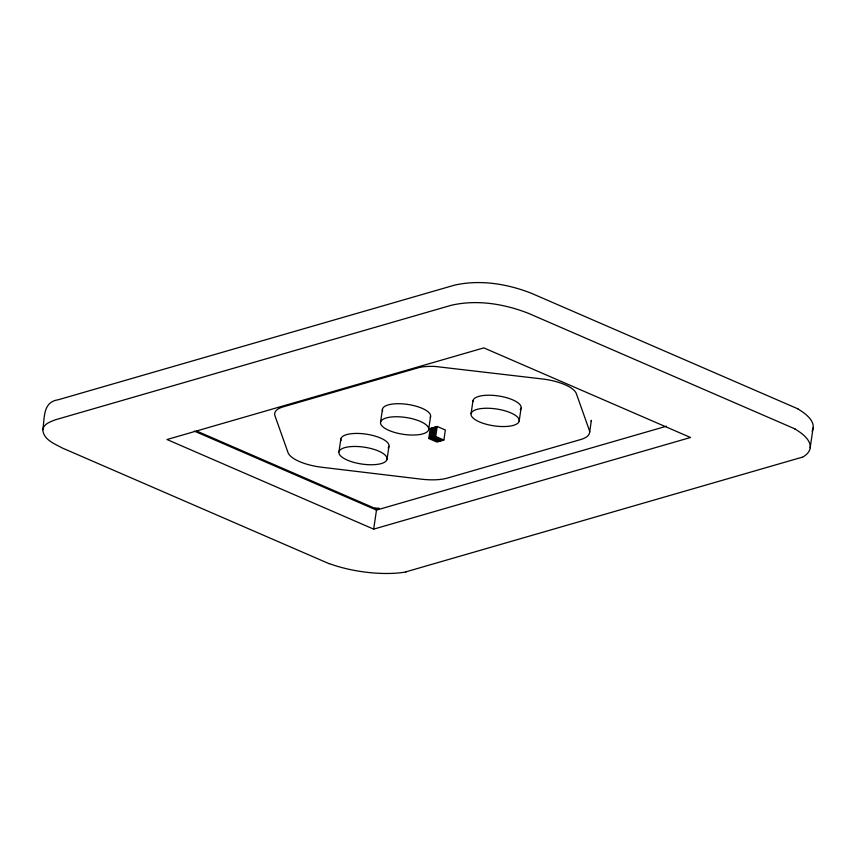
<?xml version="1.0" encoding="UTF-8"?>
<svg xmlns="http://www.w3.org/2000/svg" width="856" height="856" viewBox="0 0 856 856"><rect width="100%" height="100%" fill="white"/><g stroke="black" fill="none" stroke-linecap="round" stroke-linejoin="round"><path stroke-width="1.28" d="M329.175 563.719L62.413 448.062C54.987 443.964 43.314 439.759 42.8 429.691C44.769 417.739 42.597 401.913 58.326 399.741L454.504 285.155C480.066 279.377 507.159 283.807 531.309 293.244L798.06 408.911M338.944 451.893L340.87 438.861M380.546 422.179L382.471 409.147M373.676 529.136L690.503 437.491L483.843 347.889L167.016 439.524L373.676 529.136L376.64 509.085L379.144 508.357L374.19 508.025L196.88 431.135M387.04 459.33A24.343 8.528 8.4 0 0 352.458 446.511A24.343 8.528 8.4 0 0 349.483 460.988A24.343 8.528 8.4 0 0 387.04 459.33L388.966 446.297M428.642 429.616A24.343 8.528 8.4 0 0 394.06 416.797A24.343 8.528 8.4 0 0 391.085 431.274A24.343 8.528 8.4 0 0 428.642 429.616L430.568 416.583M428.76 438.507L430.236 428.482L437.191 426.47L445.345 430.012L443.868 440.027L436.913 442.038L428.76 438.507L435.715 436.496L443.868 440.027M431.627 428.086L430.151 438.101L438.304 441.643M433.018 427.679L431.542 437.705L439.695 441.236M434.409 427.272L432.933 437.298L441.086 440.84M435.8 426.877L434.324 436.902L442.477 440.433M435.715 436.496L437.191 426.47M471.068 413.673L472.994 400.64M519.175 421.12A24.343 8.528 8.4 0 0 484.582 408.291A24.343 8.528 8.4 0 0 481.607 422.778A24.343 8.528 8.4 0 0 519.175 421.12L521.101 408.087M589.613 432.323L591.389 420.296L591.143 421.302M810.161 447.784L813.125 427.743M42.8 429.691C43.827 423.656 50.515 421.773 55.373 419.793L451.54 305.207C477.113 299.418 504.205 303.859 528.345 313.296L795.106 428.963M666.385 426.235L376.49 510.08L194.28 431.082M405.979 571.819L802.147 457.222M374.907 508.271L376.64 509.085M406.204 571.936A64.393 22.545 8.4 0 1 329.367 563.644M794.892 428.995A71.69 25.102 8.4 0 1 802.393 457.297M797.846 408.943A71.69 25.102 8.4 0 1 812.087 431.05M341.03 440.68A24.343 8.528 8.4 0 1 366.635 434.217A24.343 8.528 8.4 0 1 388.089 447.956M382.632 410.966A24.343 8.528 8.4 0 1 406.975 404.321A24.343 8.528 8.4 0 1 430.258 417.439M472.951 401.539A24.343 8.528 8.4 0 1 500.022 396.21A24.343 8.528 8.4 0 1 520.213 409.746M420.285 367.192L283.25 406.835A36.316 12.712 8.4 0 0 274.969 415.781L288.023 452.599A33.512 11.738 8.4 0 0 321.824 467.258L421.109 479.146A36.316 12.712 8.4 0 0 447.517 478.055L580.614 439.556A38.06 13.332 8.4 0 0 589.399 430.472L576.345 393.642A33.523 11.738 8.4 0 0 542.533 378.983L435.019 366.443A38.167 13.364 8.4 0 0 420.285 367.192"/></g></svg>
